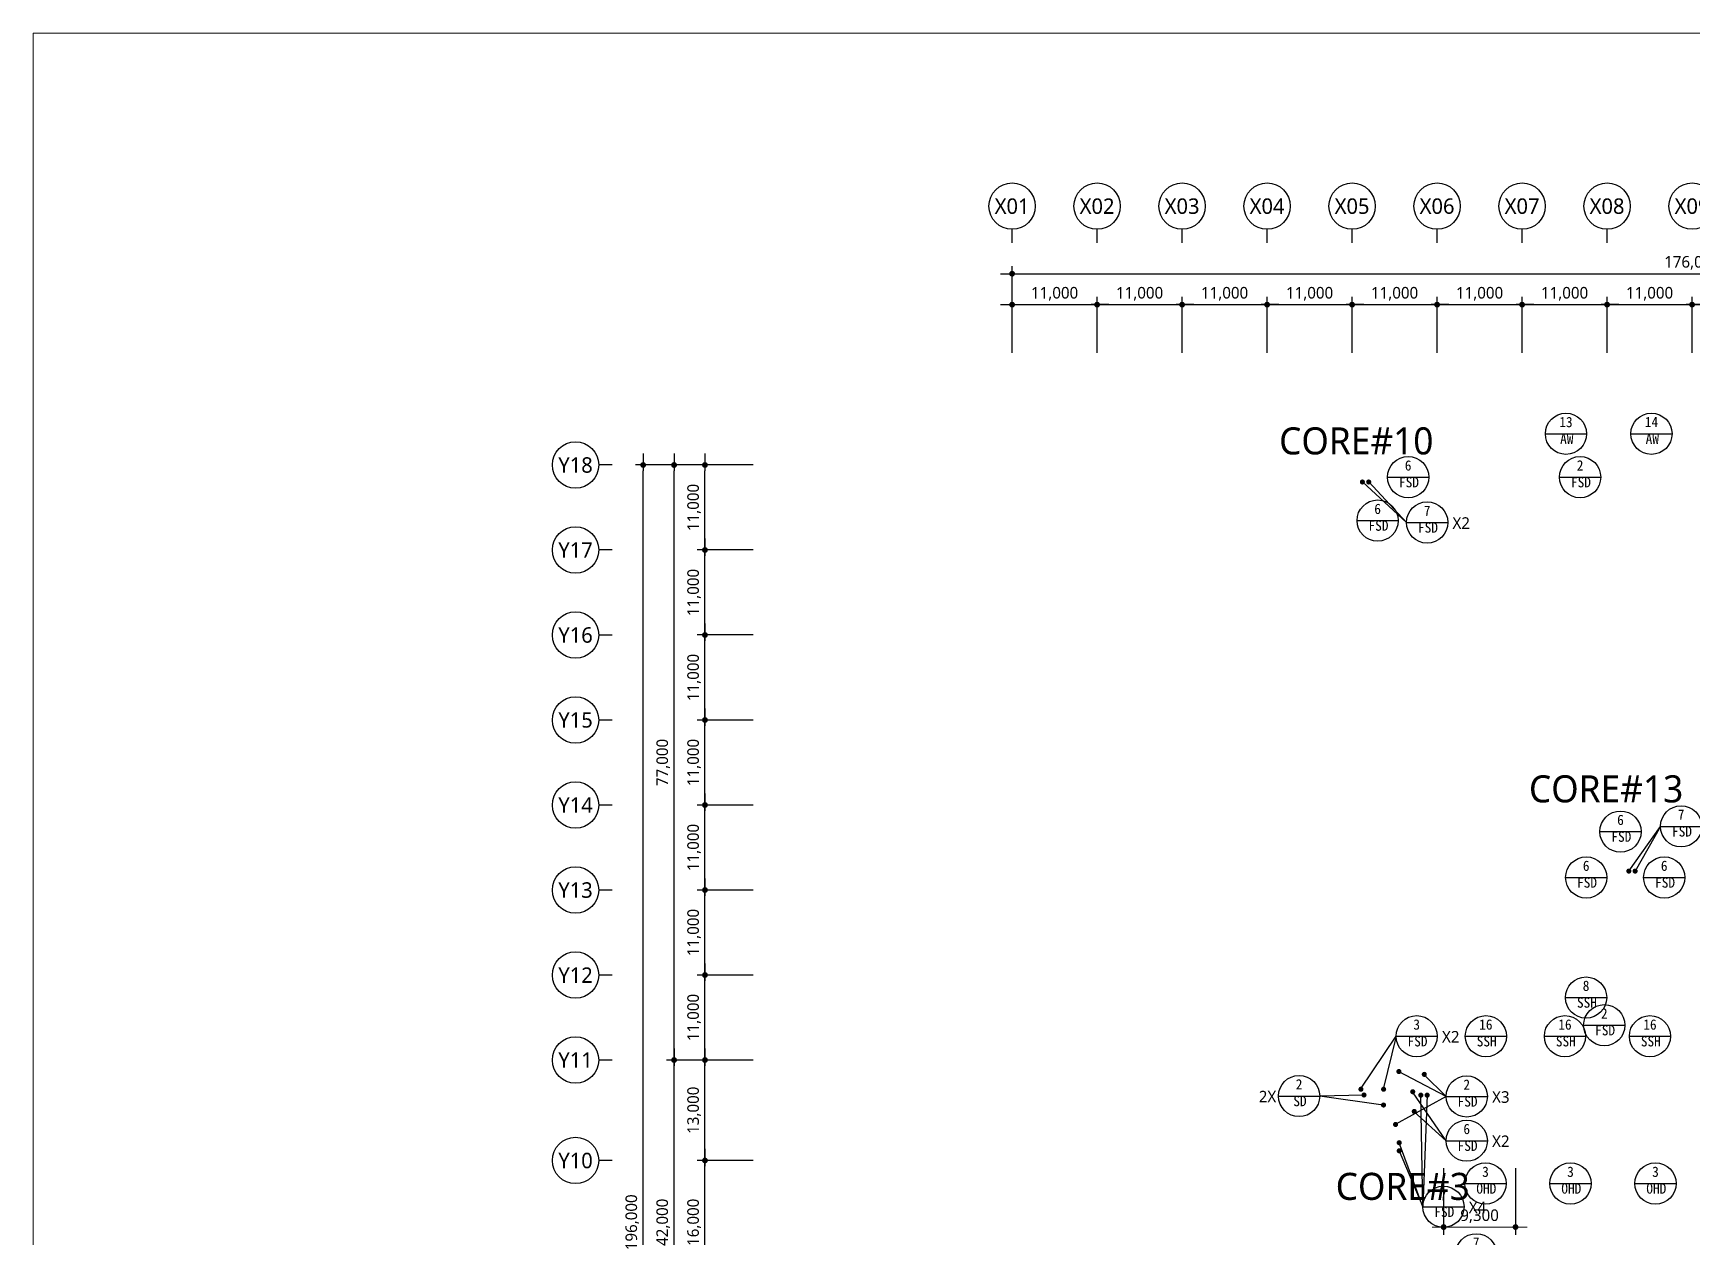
# Model space of a CAD drawing. Header units: millimetres. Extents: x 3479419 to 5579419, y 522746 to 3162891.
# Drawn here: x 4319419 to 4534080, y 2432512 to 2588271 of the extents above; entities that cross this region are included whole.
import ezdxf
from ezdxf.enums import TextEntityAlignment as Align

# ---------------------------------------------------------------- set-up
doc = ezdxf.new("R2010")
doc.units = ezdxf.units.MM
doc.layers.get('Defpoints').update_dxf_attribs({"color": 140})
for name, color, linetype, lineweight in [('A-AXIS-BUBL', 7, 'Continuous', 25), ('A-DIMS', 7, 'Continuous', 25), ('A-MKXX-SYMB', 7, 'Continuous', 25), ('A-XXXX-INSL2', 8, 'Continuous', 18), ('A-XXXX-SYMB', 7, 'Continuous', 25), ('A-XXXX-TXT2', 3, 'Continuous', 25)]:
    doc.layers.add(name, color=color, linetype=linetype, lineweight=lineweight)
doc.layers.add('A-XXXX-NPLT', color=144, linetype='Continuous', lineweight=15, plot=False)
doc.layers.add('AA-SYMB', color=1, linetype='Continuous')
doc.styles.add('HY울릉도L', font='')
doc.styles.add('돋움', font='')
doc.styles.add('돋음', font='')
doc.styles.add('맑은고딕', font='malgun.ttf')
doc.styles.get('HY울릉도L').set_extended_font_data('HYwulM')
doc.styles.get('돋움').set_extended_font_data('DotumChe')
doc.styles.get('돋음').set_extended_font_data('Dotum')
doc.dimstyles.new('CDIM', dxfattribs={"dimtxt": 3, "dimasz": 1.5, "dimexe": 2, "dimexo": 1, "dimgap": 1, "dimtad": 1, "dimdec": 0, "dimrnd": 0.5, "dimzin": 0, "dimdsep": 32, "dimlunit": 6, "dimtxsty": 'HY울릉도L', "dimblk1": '_CIDOT', "dimblk2": '_CIDOT', "dimsah": 1, "dimcen": 5.5, "dimclrd": 2, "dimclre": 2, "dimclrt": 7, "dimadec": 0, "dimazin": 0, "dimtfac": 1, "dimtdec": 0, "dimtix": 1, "dimtmove": 2, "dimatfit": 1, "dimldrblk": '_CIDOT', "dimfxl": 1, "dimtolj": 1, "dimtzin": 0, "dimlwd": -1, "dimarcsym": 0})

# ---------------------------------------------------------------- blocks, each defined once
blk = doc.blocks.new('A$C425F3A2A')
at = {"layer": 'Defpoints', "style": '맑은고딕'}
for s, p in [('CORE#10', (181217, 241440)), ('CORE#13', (213551, 196412)), ('CORE#3', (185932, 144972))]:
    blk.add_text(s, height=3500, dxfattribs=at).set_placement(p, align=Align.BOTTOM_RIGHT)
blk = doc.blocks.new('_CIDOT')
at = {"color": 0, "linetype": 'ByBlock'}
blk.add_line((2, 0), (-1, 0), dxfattribs=at)
at = {"color": 0, "linetype": 'ByBlock', "const_width": 0.5}
blk.add_lwpolyline([(-0.25, 0, 1), (0.25, 0, 1)], format="xyb", close=True, dxfattribs=at)
blk = doc.blocks.new('*D15')
at = {"layer": 'A-DIMS', "lineweight": -2, "transparency": 16777216}
for p, q in [((93193, 151121), (85943, 151121)), ((93193, 135121), (85943, 135121))]:
    blk.add_line(p, q, dxfattribs=at)
at = {"layer": 'A-DIMS', "transparency": 16777216}
blk.add_line((86943, 135871), (86943, 150371), dxfattribs=at)
at = {"layer": 'Defpoints', "color": 0, "transparency": 16777216}
for p in [(86943, 151121), (93693, 151121), (93693, 135121)]:
    blk.add_point(p, dxfattribs=at)
at = {"layer": 'A-DIMS', "transparency": 16777216, "xscale": 750, "yscale": 750, "zscale": 750}
for p, rotation in [((86943, 151121), 90), ((86943, 135121), 270)]:
    blk.add_blockref('_CIDOT', p, dxfattribs=dict(at, rotation=rotation))
at = {"layer": 'A-DIMS', "color": 3, "transparency": 16777216, "insert": (85538, 143121), "char_height": 1500, "attachment_point": 5, "rotation": 90, "style": '맑은고딕'}
blk.add_mtext('\\A1;16,000', dxfattribs=at)
blk = doc.blocks.new('*D16')
at = {"layer": 'A-DIMS', "lineweight": -2, "transparency": 16777216}
for p, q in [((93193, 164121), (85943, 164121)), ((93193, 151121), (85943, 151121))]:
    blk.add_line(p, q, dxfattribs=at)
at = {"layer": 'A-DIMS', "transparency": 16777216}
blk.add_line((86943, 151871), (86943, 163371), dxfattribs=at)
at = {"layer": 'Defpoints', "color": 0, "transparency": 16777216}
for p in [(86943, 164121), (93693, 164121), (93693, 151121)]:
    blk.add_point(p, dxfattribs=at)
at = {"layer": 'A-DIMS', "transparency": 16777216, "xscale": 750, "yscale": 750, "zscale": 750}
for p, rotation in [((86943, 164121), 90), ((86943, 151121), 270)]:
    blk.add_blockref('_CIDOT', p, dxfattribs=dict(at, rotation=rotation))
at = {"layer": 'A-DIMS', "color": 3, "transparency": 16777216, "insert": (85538, 157621), "char_height": 1500, "attachment_point": 5, "rotation": 90, "style": '맑은고딕'}
blk.add_mtext('\\A1;13,000', dxfattribs=at)
blk = doc.blocks.new('*D17')
at = {"layer": 'A-DIMS', "lineweight": -2, "transparency": 16777216}
for p, q in [((93193, 175121), (85943, 175121)), ((93193, 164121), (85943, 164121))]:
    blk.add_line(p, q, dxfattribs=at)
at = {"layer": 'A-DIMS', "transparency": 16777216}
blk.add_line((86943, 164871), (86943, 174371), dxfattribs=at)
at = {"layer": 'Defpoints', "color": 0, "transparency": 16777216}
for p in [(86943, 175121), (93693, 175121), (93693, 164121)]:
    blk.add_point(p, dxfattribs=at)
at = {"layer": 'A-DIMS', "transparency": 16777216, "xscale": 750, "yscale": 750, "zscale": 750}
for p, rotation in [((86943, 175121), 90), ((86943, 164121), 270)]:
    blk.add_blockref('_CIDOT', p, dxfattribs=dict(at, rotation=rotation))
at = {"layer": 'A-DIMS', "color": 3, "transparency": 16777216, "insert": (85538, 169621), "char_height": 1500, "attachment_point": 5, "rotation": 90, "style": '맑은고딕'}
blk.add_mtext('\\A1;11,000', dxfattribs=at)
blk = doc.blocks.new('*D18')
at = {"layer": 'A-DIMS', "lineweight": -2, "transparency": 16777216}
for p, q in [((93193, 186121), (85943, 186121)), ((93193, 175121), (85943, 175121))]:
    blk.add_line(p, q, dxfattribs=at)
at = {"layer": 'A-DIMS', "transparency": 16777216}
blk.add_line((86943, 175871), (86943, 185371), dxfattribs=at)
at = {"layer": 'Defpoints', "color": 0, "transparency": 16777216}
for p in [(86943, 186121), (93693, 186121), (93693, 175121)]:
    blk.add_point(p, dxfattribs=at)
at = {"layer": 'A-DIMS', "transparency": 16777216, "xscale": 750, "yscale": 750, "zscale": 750}
for p, rotation in [((86943, 186121), 90), ((86943, 175121), 270)]:
    blk.add_blockref('_CIDOT', p, dxfattribs=dict(at, rotation=rotation))
at = {"layer": 'A-DIMS', "color": 3, "transparency": 16777216, "insert": (85538, 180621), "char_height": 1500, "attachment_point": 5, "rotation": 90, "style": '맑은고딕'}
blk.add_mtext('\\A1;11,000', dxfattribs=at)
blk = doc.blocks.new('*D19')
at = {"layer": 'A-DIMS', "lineweight": -2, "transparency": 16777216}
for p, q in [((93193, 197121), (85943, 197121)), ((93193, 186121), (85943, 186121))]:
    blk.add_line(p, q, dxfattribs=at)
at = {"layer": 'A-DIMS', "transparency": 16777216}
blk.add_line((86943, 186871), (86943, 196371), dxfattribs=at)
at = {"layer": 'Defpoints', "color": 0, "transparency": 16777216}
for p in [(86943, 197121), (93693, 197121), (93693, 186121)]:
    blk.add_point(p, dxfattribs=at)
at = {"layer": 'A-DIMS', "transparency": 16777216, "xscale": 750, "yscale": 750, "zscale": 750}
for p, rotation in [((86943, 197121), 90), ((86943, 186121), 270)]:
    blk.add_blockref('_CIDOT', p, dxfattribs=dict(at, rotation=rotation))
at = {"layer": 'A-DIMS', "color": 3, "transparency": 16777216, "insert": (85538, 191621), "char_height": 1500, "attachment_point": 5, "rotation": 90, "style": '맑은고딕'}
blk.add_mtext('\\A1;11,000', dxfattribs=at)
blk = doc.blocks.new('*D20')
at = {"layer": 'A-DIMS', "lineweight": -2, "transparency": 16777216}
for p, q in [((93193, 208121), (85943, 208121)), ((93193, 197121), (85943, 197121))]:
    blk.add_line(p, q, dxfattribs=at)
at = {"layer": 'A-DIMS', "transparency": 16777216}
blk.add_line((86943, 197871), (86943, 207371), dxfattribs=at)
at = {"layer": 'Defpoints', "color": 0, "transparency": 16777216}
for p in [(86943, 208121), (93693, 208121), (93693, 197121)]:
    blk.add_point(p, dxfattribs=at)
at = {"layer": 'A-DIMS', "transparency": 16777216, "xscale": 750, "yscale": 750, "zscale": 750}
for p, rotation in [((86943, 208121), 90), ((86943, 197121), 270)]:
    blk.add_blockref('_CIDOT', p, dxfattribs=dict(at, rotation=rotation))
at = {"layer": 'A-DIMS', "color": 3, "transparency": 16777216, "insert": (85538, 202621), "char_height": 1500, "attachment_point": 5, "rotation": 90, "style": '맑은고딕'}
blk.add_mtext('\\A1;11,000', dxfattribs=at)
blk = doc.blocks.new('*D21')
at = {"layer": 'A-DIMS', "lineweight": -2, "transparency": 16777216}
for p, q in [((93193, 219121), (85943, 219121)), ((93193, 208121), (85943, 208121))]:
    blk.add_line(p, q, dxfattribs=at)
at = {"layer": 'A-DIMS', "transparency": 16777216}
blk.add_line((86943, 208871), (86943, 218371), dxfattribs=at)
at = {"layer": 'Defpoints', "color": 0, "transparency": 16777216}
for p in [(86943, 219121), (93693, 219121), (93693, 208121)]:
    blk.add_point(p, dxfattribs=at)
at = {"layer": 'A-DIMS', "transparency": 16777216, "xscale": 750, "yscale": 750, "zscale": 750}
for p, rotation in [((86943, 219121), 90), ((86943, 208121), 270)]:
    blk.add_blockref('_CIDOT', p, dxfattribs=dict(at, rotation=rotation))
at = {"layer": 'A-DIMS', "color": 3, "transparency": 16777216, "insert": (85538, 213621), "char_height": 1500, "attachment_point": 5, "rotation": 90, "style": '맑은고딕'}
blk.add_mtext('\\A1;11,000', dxfattribs=at)
blk = doc.blocks.new('*D22')
at = {"layer": 'A-DIMS', "lineweight": -2, "transparency": 16777216}
for p, q in [((93193, 230121), (85943, 230121)), ((93193, 219121), (85943, 219121))]:
    blk.add_line(p, q, dxfattribs=at)
at = {"layer": 'A-DIMS', "transparency": 16777216}
blk.add_line((86943, 219871), (86943, 229371), dxfattribs=at)
at = {"layer": 'Defpoints', "color": 0, "transparency": 16777216}
for p in [(86943, 230121), (93693, 230121), (93693, 219121)]:
    blk.add_point(p, dxfattribs=at)
at = {"layer": 'A-DIMS', "transparency": 16777216, "xscale": 750, "yscale": 750, "zscale": 750}
for p, rotation in [((86943, 230121), 90), ((86943, 219121), 270)]:
    blk.add_blockref('_CIDOT', p, dxfattribs=dict(at, rotation=rotation))
at = {"layer": 'A-DIMS', "color": 3, "transparency": 16777216, "insert": (85538, 224621), "char_height": 1500, "attachment_point": 5, "rotation": 90, "style": '맑은고딕'}
blk.add_mtext('\\A1;11,000', dxfattribs=at)
blk = doc.blocks.new('*D23')
at = {"layer": 'A-DIMS', "lineweight": -2, "transparency": 16777216}
for p, q in [((93193, 241121), (85943, 241121)), ((93193, 230121), (85943, 230121))]:
    blk.add_line(p, q, dxfattribs=at)
at = {"layer": 'A-DIMS', "transparency": 16777216}
blk.add_line((86943, 230871), (86943, 240371), dxfattribs=at)
at = {"layer": 'Defpoints', "color": 0, "transparency": 16777216}
for p in [(86943, 241121), (93693, 241121), (93693, 230121)]:
    blk.add_point(p, dxfattribs=at)
at = {"layer": 'A-DIMS', "transparency": 16777216, "xscale": 750, "yscale": 750, "zscale": 750}
for p, rotation in [((86943, 241121), 90), ((86943, 230121), 270)]:
    blk.add_blockref('_CIDOT', p, dxfattribs=dict(at, rotation=rotation))
at = {"layer": 'A-DIMS', "color": 3, "transparency": 16777216, "insert": (85538, 235621), "char_height": 1500, "attachment_point": 5, "rotation": 90, "style": '맑은고딕'}
blk.add_mtext('\\A1;11,000', dxfattribs=at)
blk = doc.blocks.new('*D25')
at = {"layer": 'A-DIMS', "lineweight": -2, "transparency": 16777216}
for p, q in [((93193, 241121), (77943, 241121)), ((93193, 45121), (77943, 45121))]:
    blk.add_line(p, q, dxfattribs=at)
at = {"layer": 'A-DIMS', "transparency": 16777216}
blk.add_line((78943, 45871), (78943, 240371), dxfattribs=at)
at = {"layer": 'Defpoints', "color": 0, "transparency": 16777216}
for p in [(78943, 241121), (93693, 241121), (93693, 45121)]:
    blk.add_point(p, dxfattribs=at)
at = {"layer": 'A-DIMS', "transparency": 16777216, "xscale": 750, "yscale": 750, "zscale": 750}
for p, rotation in [((78943, 241121), 90), ((78943, 45121), 270)]:
    blk.add_blockref('_CIDOT', p, dxfattribs=dict(at, rotation=rotation))
at = {"layer": 'A-DIMS', "color": 3, "transparency": 16777216, "insert": (77538, 143121), "char_height": 1500, "attachment_point": 5, "rotation": 90, "style": '맑은고딕'}
blk.add_mtext('\\A1;196,000', dxfattribs=at)
blk = doc.blocks.new('*D27')
at = {"layer": 'A-DIMS', "lineweight": -2, "transparency": 16777216}
for p, q in [((93193, 164121), (81943, 164121)), ((93193, 122121), (81943, 122121))]:
    blk.add_line(p, q, dxfattribs=at)
at = {"layer": 'A-DIMS', "transparency": 16777216}
blk.add_line((82943, 122871), (82943, 163371), dxfattribs=at)
at = {"layer": 'Defpoints', "color": 0, "transparency": 16777216}
for p in [(82943, 164121), (93693, 164121), (93693, 122121)]:
    blk.add_point(p, dxfattribs=at)
at = {"layer": 'A-DIMS', "transparency": 16777216, "xscale": 750, "yscale": 750, "zscale": 750}
for p, rotation in [((82943, 164121), 90), ((82943, 122121), 270)]:
    blk.add_blockref('_CIDOT', p, dxfattribs=dict(at, rotation=rotation))
at = {"layer": 'A-DIMS', "color": 3, "transparency": 16777216, "insert": (81542, 143121), "char_height": 1500, "attachment_point": 5, "rotation": 90, "style": '맑은고딕'}
blk.add_mtext('\\A1;42,000', dxfattribs=at)
blk = doc.blocks.new('*D28')
at = {"layer": 'A-DIMS', "lineweight": -2, "transparency": 16777216}
for p, q in [((93193, 241121), (81943, 241121)), ((93193, 164121), (81943, 164121))]:
    blk.add_line(p, q, dxfattribs=at)
at = {"layer": 'A-DIMS', "transparency": 16777216}
blk.add_line((82943, 164871), (82943, 240371), dxfattribs=at)
at = {"layer": 'Defpoints', "color": 0, "transparency": 16777216}
for p in [(82943, 241121), (93693, 241121), (93693, 164121)]:
    blk.add_point(p, dxfattribs=at)
at = {"layer": 'A-DIMS', "transparency": 16777216, "xscale": 750, "yscale": 750, "zscale": 750}
for p, rotation in [((82943, 241121), 90), ((82943, 164121), 270)]:
    blk.add_blockref('_CIDOT', p, dxfattribs=dict(at, rotation=rotation))
at = {"layer": 'A-DIMS', "color": 3, "transparency": 16777216, "insert": (81542, 202621), "char_height": 1500, "attachment_point": 5, "rotation": 90, "style": '맑은고딕'}
blk.add_mtext('\\A1;77,000', dxfattribs=at)
blk = doc.blocks.new('*D29')
at = {"layer": 'A-DIMS', "lineweight": -2, "transparency": 16777216}
for p, q in [((148693, 255621), (148693, 262871)), ((159693, 255621), (159693, 262871))]:
    blk.add_line(p, q, dxfattribs=at)
at = {"layer": 'A-DIMS', "transparency": 16777216}
blk.add_line((149443, 261871), (158943, 261871), dxfattribs=at)
at = {"layer": 'Defpoints', "color": 0, "transparency": 16777216}
for p in [(159693, 261871), (148693, 255121), (159693, 255121)]:
    blk.add_point(p, dxfattribs=at)
at = {"layer": 'A-DIMS', "transparency": 16777216, "xscale": 750, "yscale": 750, "zscale": 750, "rotation": 180}
blk.add_blockref('_CIDOT', (148693, 261871), dxfattribs=at)
at = {"layer": 'A-DIMS', "transparency": 16777216, "xscale": 750, "yscale": 750, "zscale": 750}
blk.add_blockref('_CIDOT', (159693, 261871), dxfattribs=at)
at = {"layer": 'A-DIMS', "color": 3, "transparency": 16777216, "insert": (154193, 263275), "char_height": 1500, "attachment_point": 5, "style": '맑은고딕'}
blk.add_mtext('\\A1;11,000', dxfattribs=at)
blk = doc.blocks.new('*D30')
at = {"layer": 'A-DIMS', "lineweight": -2, "transparency": 16777216}
for p, q in [((159693, 255621), (159693, 262871)), ((170693, 255621), (170693, 262871))]:
    blk.add_line(p, q, dxfattribs=at)
at = {"layer": 'A-DIMS', "transparency": 16777216}
blk.add_line((160443, 261871), (169943, 261871), dxfattribs=at)
at = {"layer": 'Defpoints', "color": 0, "transparency": 16777216}
for p in [(170693, 261871), (159693, 255121), (170693, 255121)]:
    blk.add_point(p, dxfattribs=at)
at = {"layer": 'A-DIMS', "transparency": 16777216, "xscale": 750, "yscale": 750, "zscale": 750, "rotation": 180}
blk.add_blockref('_CIDOT', (159693, 261871), dxfattribs=at)
at = {"layer": 'A-DIMS', "transparency": 16777216, "xscale": 750, "yscale": 750, "zscale": 750}
blk.add_blockref('_CIDOT', (170693, 261871), dxfattribs=at)
at = {"layer": 'A-DIMS', "color": 3, "transparency": 16777216, "insert": (165193, 263275), "char_height": 1500, "attachment_point": 5, "style": '맑은고딕'}
blk.add_mtext('\\A1;11,000', dxfattribs=at)
blk = doc.blocks.new('*D31')
at = {"layer": 'A-DIMS', "lineweight": -2, "transparency": 16777216}
for p, q in [((170693, 255621), (170693, 262871)), ((181693, 255621), (181693, 262871))]:
    blk.add_line(p, q, dxfattribs=at)
at = {"layer": 'A-DIMS', "transparency": 16777216}
blk.add_line((171443, 261871), (180943, 261871), dxfattribs=at)
at = {"layer": 'Defpoints', "color": 0, "transparency": 16777216}
for p in [(181693, 261871), (170693, 255121), (181693, 255121)]:
    blk.add_point(p, dxfattribs=at)
at = {"layer": 'A-DIMS', "transparency": 16777216, "xscale": 750, "yscale": 750, "zscale": 750, "rotation": 180}
blk.add_blockref('_CIDOT', (170693, 261871), dxfattribs=at)
at = {"layer": 'A-DIMS', "transparency": 16777216, "xscale": 750, "yscale": 750, "zscale": 750}
blk.add_blockref('_CIDOT', (181693, 261871), dxfattribs=at)
at = {"layer": 'A-DIMS', "color": 3, "transparency": 16777216, "insert": (176193, 263275), "char_height": 1500, "attachment_point": 5, "style": '맑은고딕'}
blk.add_mtext('\\A1;11,000', dxfattribs=at)
blk = doc.blocks.new('*D32')
at = {"layer": 'A-DIMS', "lineweight": -2, "transparency": 16777216}
for p, q in [((181693, 255621), (181693, 262871)), ((192693, 255621), (192693, 262871))]:
    blk.add_line(p, q, dxfattribs=at)
at = {"layer": 'A-DIMS', "transparency": 16777216}
blk.add_line((182443, 261871), (191943, 261871), dxfattribs=at)
at = {"layer": 'Defpoints', "color": 0, "transparency": 16777216}
for p in [(192693, 261871), (181693, 255121), (192693, 255121)]:
    blk.add_point(p, dxfattribs=at)
at = {"layer": 'A-DIMS', "transparency": 16777216, "xscale": 750, "yscale": 750, "zscale": 750, "rotation": 180}
blk.add_blockref('_CIDOT', (181693, 261871), dxfattribs=at)
at = {"layer": 'A-DIMS', "transparency": 16777216, "xscale": 750, "yscale": 750, "zscale": 750}
blk.add_blockref('_CIDOT', (192693, 261871), dxfattribs=at)
at = {"layer": 'A-DIMS', "color": 3, "transparency": 16777216, "insert": (187193, 263275), "char_height": 1500, "attachment_point": 5, "style": '맑은고딕'}
blk.add_mtext('\\A1;11,000', dxfattribs=at)
blk = doc.blocks.new('*D33')
at = {"layer": 'A-DIMS', "lineweight": -2, "transparency": 16777216}
for p, q in [((192693, 255621), (192693, 262871)), ((203693, 255621), (203693, 262871))]:
    blk.add_line(p, q, dxfattribs=at)
at = {"layer": 'A-DIMS', "transparency": 16777216}
blk.add_line((193443, 261871), (202943, 261871), dxfattribs=at)
at = {"layer": 'Defpoints', "color": 0, "transparency": 16777216}
for p in [(203693, 261871), (192693, 255121), (203693, 255121)]:
    blk.add_point(p, dxfattribs=at)
at = {"layer": 'A-DIMS', "transparency": 16777216, "xscale": 750, "yscale": 750, "zscale": 750, "rotation": 180}
blk.add_blockref('_CIDOT', (192693, 261871), dxfattribs=at)
at = {"layer": 'A-DIMS', "transparency": 16777216, "xscale": 750, "yscale": 750, "zscale": 750}
blk.add_blockref('_CIDOT', (203693, 261871), dxfattribs=at)
at = {"layer": 'A-DIMS', "color": 3, "transparency": 16777216, "insert": (198193, 263275), "char_height": 1500, "attachment_point": 5, "style": '맑은고딕'}
blk.add_mtext('\\A1;11,000', dxfattribs=at)
blk = doc.blocks.new('*D34')
at = {"layer": 'A-DIMS', "lineweight": -2, "transparency": 16777216}
for p, q in [((203693, 255621), (203693, 262871)), ((214693, 255621), (214693, 262871))]:
    blk.add_line(p, q, dxfattribs=at)
at = {"layer": 'A-DIMS', "transparency": 16777216}
blk.add_line((204443, 261871), (213943, 261871), dxfattribs=at)
at = {"layer": 'Defpoints', "color": 0, "transparency": 16777216}
for p in [(214693, 261871), (203693, 255121), (214693, 255121)]:
    blk.add_point(p, dxfattribs=at)
at = {"layer": 'A-DIMS', "transparency": 16777216, "xscale": 750, "yscale": 750, "zscale": 750, "rotation": 180}
blk.add_blockref('_CIDOT', (203693, 261871), dxfattribs=at)
at = {"layer": 'A-DIMS', "transparency": 16777216, "xscale": 750, "yscale": 750, "zscale": 750}
blk.add_blockref('_CIDOT', (214693, 261871), dxfattribs=at)
at = {"layer": 'A-DIMS', "color": 3, "transparency": 16777216, "insert": (209193, 263275), "char_height": 1500, "attachment_point": 5, "style": '맑은고딕'}
blk.add_mtext('\\A1;11,000', dxfattribs=at)
blk = doc.blocks.new('*D35')
at = {"layer": 'A-DIMS', "lineweight": -2, "transparency": 16777216}
for p, q in [((214693, 255621), (214693, 262871)), ((225693, 255621), (225693, 262871))]:
    blk.add_line(p, q, dxfattribs=at)
at = {"layer": 'A-DIMS', "transparency": 16777216}
blk.add_line((215443, 261871), (224943, 261871), dxfattribs=at)
at = {"layer": 'Defpoints', "color": 0, "transparency": 16777216}
for p in [(225693, 261871), (214693, 255121), (225693, 255121)]:
    blk.add_point(p, dxfattribs=at)
at = {"layer": 'A-DIMS', "transparency": 16777216, "xscale": 750, "yscale": 750, "zscale": 750, "rotation": 180}
blk.add_blockref('_CIDOT', (214693, 261871), dxfattribs=at)
at = {"layer": 'A-DIMS', "transparency": 16777216, "xscale": 750, "yscale": 750, "zscale": 750}
blk.add_blockref('_CIDOT', (225693, 261871), dxfattribs=at)
at = {"layer": 'A-DIMS', "color": 3, "transparency": 16777216, "insert": (220193, 263275), "char_height": 1500, "attachment_point": 5, "style": '맑은고딕'}
blk.add_mtext('\\A1;11,000', dxfattribs=at)
blk = doc.blocks.new('*D42')
at = {"layer": 'A-DIMS', "lineweight": -2, "transparency": 16777216}
for p, q in [((126693, 255621), (126693, 266871)), ((302693, 255621), (302693, 266871))]:
    blk.add_line(p, q, dxfattribs=at)
at = {"layer": 'A-DIMS', "transparency": 16777216}
blk.add_line((127443, 265871), (301943, 265871), dxfattribs=at)
at = {"layer": 'Defpoints', "color": 0, "transparency": 16777216}
for p in [(302693, 265871), (126693, 255121), (302693, 255121)]:
    blk.add_point(p, dxfattribs=at)
at = {"layer": 'A-DIMS', "transparency": 16777216, "xscale": 750, "yscale": 750, "zscale": 750, "rotation": 180}
blk.add_blockref('_CIDOT', (126693, 265871), dxfattribs=at)
at = {"layer": 'A-DIMS', "transparency": 16777216, "xscale": 750, "yscale": 750, "zscale": 750}
blk.add_blockref('_CIDOT', (302693, 265871), dxfattribs=at)
at = {"layer": 'A-DIMS', "color": 3, "transparency": 16777216, "insert": (214693, 267275), "char_height": 1500, "attachment_point": 5, "style": '맑은고딕'}
blk.add_mtext('\\A1;176,000', dxfattribs=at)
blk = doc.blocks.new('*D44')
at = {"layer": 'A-DIMS', "lineweight": -2, "transparency": 16777216}
for p, q in [((126693, 255621), (126693, 262871)), ((137693, 255621), (137693, 262871))]:
    blk.add_line(p, q, dxfattribs=at)
at = {"layer": 'A-DIMS', "transparency": 16777216}
blk.add_line((127443, 261871), (136943, 261871), dxfattribs=at)
at = {"layer": 'Defpoints', "color": 0, "transparency": 16777216}
for p in [(137693, 261871), (126693, 255121), (137693, 255121)]:
    blk.add_point(p, dxfattribs=at)
at = {"layer": 'A-DIMS', "transparency": 16777216, "xscale": 750, "yscale": 750, "zscale": 750, "rotation": 180}
blk.add_blockref('_CIDOT', (126693, 261871), dxfattribs=at)
at = {"layer": 'A-DIMS', "transparency": 16777216, "xscale": 750, "yscale": 750, "zscale": 750}
blk.add_blockref('_CIDOT', (137693, 261871), dxfattribs=at)
at = {"layer": 'A-DIMS', "color": 3, "transparency": 16777216, "insert": (132193, 263275), "char_height": 1500, "attachment_point": 5, "style": '맑은고딕'}
blk.add_mtext('\\A1;11,000', dxfattribs=at)
blk = doc.blocks.new('*D45')
at = {"layer": 'A-DIMS', "lineweight": -2, "transparency": 16777216}
for p, q in [((137693, 255621), (137693, 262871)), ((148693, 255621), (148693, 262871))]:
    blk.add_line(p, q, dxfattribs=at)
at = {"layer": 'A-DIMS', "transparency": 16777216}
blk.add_line((138443, 261871), (147943, 261871), dxfattribs=at)
at = {"layer": 'Defpoints', "color": 0, "transparency": 16777216}
for p in [(148693, 261871), (137693, 255121), (148693, 255121)]:
    blk.add_point(p, dxfattribs=at)
at = {"layer": 'A-DIMS', "transparency": 16777216, "xscale": 750, "yscale": 750, "zscale": 750, "rotation": 180}
blk.add_blockref('_CIDOT', (137693, 261871), dxfattribs=at)
at = {"layer": 'A-DIMS', "transparency": 16777216, "xscale": 750, "yscale": 750, "zscale": 750}
blk.add_blockref('_CIDOT', (148693, 261871), dxfattribs=at)
at = {"layer": 'A-DIMS', "color": 3, "transparency": 16777216, "insert": (143193, 263275), "char_height": 1500, "attachment_point": 5, "style": '맑은고딕'}
blk.add_mtext('\\A1;11,000', dxfattribs=at)
blk = doc.blocks.new('WINSYMBOL-flat-1')
at = {"layer": 'AA-SYMB', "color": 3}
blk.add_line((-1440, 0), (1440, 0), dxfattribs=at)
blk.add_circle((0, 0), 1440, dxfattribs=at)
at = {"layer": 'AA-SYMB', "style": '돋음'}
blk.add_attdef('0', text='', height=720, dxfattribs=at).set_placement((0, 246), align=Align.CENTER)
at = {"layer": 'AA-SYMB', "style": '돋음', "width": 0.95}
blk.add_attdef('FSD', text='', height=720, dxfattribs=at).set_placement((59, -927), align=Align.CENTER)
blk = doc.blocks.new('*D72')
at = {"layer": 'A-XXXX-NPLT', "lineweight": -2, "transparency": 16777216}
for p, q in [((4501962, 2441391), (4501962, 2432775)), ((4511262, 2441391), (4511262, 2432775))]:
    blk.add_line(p, q, dxfattribs=at)
at = {"layer": 'A-XXXX-NPLT', "transparency": 16777216}
blk.add_line((4510512, 2433775), (4502712, 2433775), dxfattribs=at)
at = {"layer": 'Defpoints', "color": 0, "transparency": 16777216}
for p in [(4501962, 2441891), (4511262, 2441891), (4501962, 2433775)]:
    blk.add_point(p, dxfattribs=at)
at = {"layer": 'A-XXXX-NPLT', "transparency": 16777216, "xscale": 750, "yscale": 750, "zscale": 750, "rotation": 180}
blk.add_blockref('_CIDOT', (4501962, 2433775), dxfattribs=at)
at = {"layer": 'A-XXXX-NPLT', "transparency": 16777216, "xscale": 750, "yscale": 750, "zscale": 750}
blk.add_blockref('_CIDOT', (4511262, 2433775), dxfattribs=at)
at = {"layer": 'A-XXXX-NPLT', "color": 3, "transparency": 16777216, "insert": (4506612, 2435176), "char_height": 1500, "attachment_point": 5, "style": '맑은고딕'}
blk.add_mtext('\\A1;9,300', dxfattribs=at)
blk = doc.blocks.new('fsd7')
at = {"layer": 'A-MKXX-SYMB'}
h = blk.add_hatch(color=256, dxfattribs=at)
edge = h.paths.add_edge_path()
edge.add_arc((172028, 238921), 333, -180, 180)
h = blk.add_hatch(color=256, dxfattribs=at)
edge = h.paths.add_edge_path()
edge.add_arc((172843, 238921), 333, -180, 180)
h = blk.add_hatch(color=256, dxfattribs=at)
edge = h.paths.add_edge_path()
edge.add_arc((206508, 188571), 333, -180, 180)
h = blk.add_hatch(color=256, dxfattribs=at)
edge = h.paths.add_edge_path()
edge.add_arc((207323, 188571), 333, -180, 180)
h = blk.add_hatch(color=256, dxfattribs=at)
edge = h.paths.add_edge_path()
edge.add_arc((179593, 159571), 333, 0, 360)
h = blk.add_hatch(color=256, dxfattribs=at)
edge = h.paths.add_edge_path()
edge.add_arc((180408, 159571), 333, 0, 360)
h = blk.add_hatch(color=256, dxfattribs=at)
edge = h.paths.add_edge_path()
edge.add_arc((176793, 153421), 333, 0, 360)
h = blk.add_hatch(color=256, dxfattribs=at)
edge = h.paths.add_edge_path()
edge.add_arc((176793, 152371), 333, 0, 360)
at = {"layer": 'A-XXXX-SYMB'}
for points in [[(172028, 238921), (177740, 233681), (172843, 238921)], [(206508, 188571), (210611, 194355), (207323, 188571)], [(180408, 159571), (179851, 145126), (179593, 159571)], [(176793, 152371), (179851, 145126), (176793, 153421)]]:
    blk.add_lwpolyline(points, dxfattribs=at)
ref = blk.add_blockref('WINSYMBOL-flat-1', (180407, 233681), dxfattribs=dict(xscale=1.851851851790402, yscale=1.851851851790402, zscale=1.851851851790402))
ref.add_attrib('0', '7', dxfattribs={"layer": 'AA-SYMB', "color": 3, "height": 1333, "style": '돋움'}).set_placement((180407, 234136), align=Align.BOTTOM_CENTER)
ref.add_attrib('FSD', 'FSD', dxfattribs={"layer": 'AA-SYMB', "color": 3, "height": 1333.3, "style": '돋움'}).set_placement((180515, 231964), align=Align.BOTTOM_CENTER)
ref = blk.add_blockref('WINSYMBOL-flat-1', (213278, 194355), dxfattribs=dict(xscale=1.851851851790402, yscale=1.851851851790402, zscale=1.851851851790402))
ref.add_attrib('0', '7', dxfattribs={"layer": 'AA-SYMB', "color": 3, "height": 1333, "style": '돋움'}).set_placement((213278, 194811), align=Align.BOTTOM_CENTER)
ref.add_attrib('FSD', 'FSD', dxfattribs={"layer": 'AA-SYMB', "color": 3, "height": 1333.3, "style": '돋움'}).set_placement((213386, 192639), align=Align.BOTTOM_CENTER)
ref = blk.add_blockref('WINSYMBOL-flat-1', (182518, 145126), dxfattribs=dict(xscale=1.851851851790402, yscale=1.851851851790402, zscale=1.851851851790402))
ref.add_attrib('0', '7', dxfattribs={"layer": 'AA-SYMB', "color": 3, "height": 1333, "style": '돋움'}).set_placement((182518, 145582), align=Align.BOTTOM_CENTER)
ref.add_attrib('FSD', 'FSD', dxfattribs={"layer": 'AA-SYMB', "color": 3, "height": 1333.3, "style": '돋움'}).set_placement((182627, 143409), align=Align.BOTTOM_CENTER)
ref = blk.add_blockref('WINSYMBOL-flat-1', (186753, 138980), dxfattribs=dict(xscale=1.851851851790402, yscale=1.851851851790402, zscale=1.851851851790402))
ref.add_attrib('0', '7', dxfattribs={"layer": 'AA-SYMB', "color": 3, "height": 1333, "style": '돋움'}).set_placement((186753, 139435), align=Align.BOTTOM_CENTER)
ref.add_attrib('FSD', 'FSD', dxfattribs={"layer": 'AA-SYMB', "color": 3, "height": 1333.3, "style": '돋움'}).set_placement((186861, 137263), align=Align.BOTTOM_CENTER)
at = {"layer": 'A-XXXX-TXT2', "style": '맑은고딕'}
for s, p in [('X2', (184818, 232858)), ('X4', (186929, 144303))]:
    blk.add_text(s, height=1500, dxfattribs=at).set_placement(p, align=Align.CENTER)
blk = doc.blocks.new('DIM(210222)')
for p, q in [((126693, 269870.6), (126693, 271620.6)), ((137693, 269870.6), (137693, 271620.6)), ((148693, 269870.6), (148693, 271620.6)), ((159693, 269870.6), (159693, 271620.6)), ((170693, 269870.6), (170693, 271620.6)), ((181693, 269870.6), (181693, 271620.6)), ((192693, 269870.6), (192693, 271620.6)), ((203693, 269870.6), (203693, 271620.6)), ((74943, 241120.6), (73193, 241120.6)), ((74943, 230120.6), (73193, 230120.6)), ((74943, 219120.6), (73193, 219120.6)), ((74943, 208120.6), (73193, 208120.6)), ((74943, 197120.6), (73193, 197120.6)), ((74943, 186120.6), (73193, 186120.6)), ((74943, 175120.6), (73193, 175120.6)), ((74943, 164120.6), (73193, 164120.6)), ((74943, 151120.6), (73193, 151120.6))]:
    blk.add_line(p, q)
at = {"layer": 'A-AXIS-BUBL', "ltscale": 0.2}
for centre in [(126693, 274620.6), (137693, 274620.6), (148693, 274620.6), (159693, 274620.6), (170693, 274620.6), (181693, 274620.6), (192693, 274620.6), (203693, 274620.6), (214693, 274620.6), (70193, 241120.6), (70193, 230120.6), (70193, 219120.6), (70193, 208120.6), (70193, 197120.6), (70193, 186120.6), (70193, 175120.6), (70193, 164120.6), (70193, 151120.6)]:
    blk.add_circle(centre, 3000, dxfattribs=at)
at = {"layer": 'A-XXXX-TXT2', "ltscale": 0.2, "style": '맑은고딕'}
for s, p in [('X01', (126693, 274620.6)), ('X02', (137693, 274620.6)), ('X03', (148693, 274620.6)), ('X04', (159693, 274620.6)), ('X05', (170693, 274620.6)), ('X06', (181693, 274620.6)), ('X07', (192693, 274620.6)), ('X08', (203693, 274620.6)), ('X09', (214693, 274620.6)), ('Y18', (70193, 241120.6)), ('Y17', (70193, 230120.6)), ('Y16', (70193, 219120.6)), ('Y15', (70193, 208120.6)), ('Y14', (70193, 197120.6)), ('Y13', (70193, 186120.6)), ('Y12', (70193, 175120.6)), ('Y11', (70193, 164120.6)), ('Y10', (70193, 151120.6))]:
    blk.add_text(s, height=2000, dxfattribs=at).set_placement(p, align=Align.MIDDLE)
at = {"layer": 'A-DIMS'}
for p1, p2, distance, picture, middle in [((126693, 255120.6), (302693, 255120.6), 10750, '*D42', (214693, 267275.5)), ((126693, 255120.6), (137693, 255120.6), 6750, '*D44', (132193, 263275.5)), ((137693, 255120.6), (148693, 255120.6), 6750, '*D45', (143193, 263275.5)), ((148693, 255120.6), (159693, 255120.6), 6750, '*D29', (154193, 263275.5)), ((159693, 255120.6), (170693, 255120.6), 6750, '*D30', (165193, 263275.5)), ((170693, 255120.6), (181693, 255120.6), 6750, '*D31', (176193, 263275.5)), ((181693, 255120.6), (192693, 255120.6), 6750, '*D32', (187193, 263275.5)), ((192693, 255120.6), (203693, 255120.6), 6750, '*D33', (198193, 263275.5)), ((203693, 255120.6), (214693, 255120.6), 6750, '*D34', (209193, 263275.5)), ((214693, 255120.6), (225693, 255120.6), 6750, '*D35', (220193, 263275.5)), ((93693, 45120.6), (93693, 241120.6), 14750, '*D25', (77538.1, 143120.6)), ((93693, 164120.6), (93693, 241120.6), 10750, '*D28', (81542.2, 202620.6)), ((93693, 230120.6), (93693, 241120.6), 6750, '*D23', (85538.1, 235620.6)), ((93693, 219120.6), (93693, 230120.6), 6750, '*D22', (85538.1, 224620.6)), ((93693, 208120.6), (93693, 219120.6), 6750, '*D21', (85538.1, 213620.6)), ((93693, 197120.6), (93693, 208120.6), 6750, '*D20', (85538.1, 202620.6)), ((93693, 186120.6), (93693, 197120.6), 6750, '*D19', (85538.1, 191620.6)), ((93693, 175120.6), (93693, 186120.6), 6750, '*D18', (85538.1, 180620.6)), ((93693, 164120.6), (93693, 175120.6), 6750, '*D17', (85538.1, 169620.6)), ((93693, 122120.6), (93693, 164120.6), 10750, '*D27', (81542.2, 143120.6)), ((93693, 151120.6), (93693, 164120.6), 6750, '*D16', (85538.1, 157620.6)), ((93693, 135120.6), (93693, 151120.6), 6750, '*D15', (85538.1, 143120.6))]:
    dim = blk.add_aligned_dim(p1=p1, p2=p2, distance=distance, dimstyle='CDIM', override={"dimscale": 500, "dimtxsty": '맑은고딕', "dimclrd": 256, "dimclre": 256, "dimclrt": 3}, dxfattribs=at)
    dim.commit()
    dim.dimension.update_dxf_attribs({"geometry": picture, "text_midpoint": middle})

msp = doc.modelspace()

# ---------------------------------------------------------------- hatches: boundary and pattern name
at = {"layer": 'A-MKXX-SYMB'}
h = msp.add_hatch(color=256, dxfattribs=at)
edge = h.paths.add_edge_path()
edge.add_arc((4496173.3, 2453898.5), 333.3, 0, 360)
h = msp.add_hatch(color=256, dxfattribs=at)
edge = h.paths.add_edge_path()
edge.add_arc((4499453.4, 2453533.5), 333.3, 0, 360)
h = msp.add_hatch(color=256, dxfattribs=at)
edge = h.paths.add_edge_path()
edge.add_arc((4491255.8, 2451609.5), 333.3, 0, 360)
h = msp.add_hatch(color=256, dxfattribs=at)
edge = h.paths.add_edge_path()
edge.add_arc((4494191.1, 2451609.5), 333.3, 0, 360)
h = msp.add_hatch(color=256, dxfattribs=at)
edge = h.paths.add_edge_path()
edge.add_arc((4497958.3, 2451283.5), 333.3, 0, 360)
h = msp.add_hatch(color=256, dxfattribs=at)
edge = h.paths.add_edge_path()
edge.add_arc((4491650.9, 2450864.1), 333.3, 0, 360)
h = msp.add_hatch(color=256, dxfattribs=at)
edge = h.paths.add_edge_path()
edge.add_arc((4494182.2, 2449566.5), 333.3, 0, 360)
h = msp.add_hatch(color=256, dxfattribs=at)
edge = h.paths.add_edge_path()
edge.add_arc((4495738.4, 2447048.5), 333.3, 0, 360)
h = msp.add_hatch(color=256, dxfattribs=at)
edge = h.paths.add_edge_path()
edge.add_arc((4498160.1, 2448734.9), 333.3, 0, 360)

# ---------------------------------------------------------------- linework, layer by layer
at = {"layer": 'A-XXXX-INSL2'}
msp.add_lwpolyline([(4739418.8, 2588270.6), (4319418.8, 2588270.6), (4319418.8, 2291270.6), (4739418.8, 2291270.6)], close=True, dxfattribs=at)
at = {"layer": 'A-XXXX-SYMB'}
for p, q in [((4502281.6, 2450680.2), (4496129.3, 2453888.8)), ((4502281.6, 2450680.2), (4499409.3, 2453523.8)), ((4491606.9, 2450854.4), (4485921.3, 2450729.7)), ((4494138.2, 2449556.8), (4485921.3, 2450729.7)), ((4502281.6, 2450680.2), (4495694.3, 2447038.8)), ((4502281.6, 2444948), (4497914.3, 2451273.8)), ((4502281.6, 2444948), (4498116.1, 2448725.2))]:
    msp.add_line(p, q, dxfattribs=at)
msp.add_lwpolyline([(4491211.8, 2451599.8), (4495802.5, 2458468.7), (4494147.1, 2451599.8)], dxfattribs=at)

# ---------------------------------------------------------------- block references
for name in ['DIM(210222)', 'fsd7']:
    msp.add_blockref(name, (4319418.8, 2291270.6))
ref = msp.add_blockref('WINSYMBOL-flat-1', (4517790.3, 2536430.7), dxfattribs=dict(xscale=1.851851851790402, yscale=1.851851851790402, zscale=1.851851851790402))
ref.add_attrib('0', '13', dxfattribs={"layer": 'AA-SYMB', "color": 3, "height": 1333.33, "style": '돋움'}).set_placement((4517790.3, 2536886.3), align=Align.BOTTOM_CENTER)
ref.add_attrib('FSD', 'AW', dxfattribs={"layer": 'AA-SYMB', "color": 3, "height": 1333.33, "style": '돋움'}).set_placement((4517898.7, 2534713.9), align=Align.BOTTOM_CENTER)
ref = msp.add_blockref('WINSYMBOL-flat-1', (4528855.2, 2536430.7), dxfattribs=dict(xscale=1.851851851790402, yscale=1.851851851790402, zscale=1.851851851790402))
ref.add_attrib('0', '14', dxfattribs={"layer": 'AA-SYMB', "color": 3, "height": 1333.33, "style": '돋움'}).set_placement((4528855.2, 2536886.3), align=Align.BOTTOM_CENTER)
ref.add_attrib('FSD', 'AW', dxfattribs={"layer": 'AA-SYMB', "color": 3, "height": 1333.33, "style": '돋움'}).set_placement((4528963.6, 2534713.9), align=Align.BOTTOM_CENTER)
ref = msp.add_blockref('WINSYMBOL-flat-1', (4497367.4, 2530814.5), dxfattribs=dict(xscale=1.851851851790402, yscale=1.851851851790402, zscale=1.851851851790402))
ref.add_attrib('0', '6', dxfattribs={"layer": 'AA-SYMB', "color": 3, "height": 1333.3, "style": '돋움'}).set_placement((4497367.4, 2531270.1), align=Align.BOTTOM_CENTER)
ref.add_attrib('FSD', 'FSD', dxfattribs={"layer": 'AA-SYMB', "color": 3, "height": 1333.33, "style": '돋움'}).set_placement((4497475.9, 2529097.7), align=Align.BOTTOM_CENTER)
ref = msp.add_blockref('WINSYMBOL-flat-1', (4519620.1, 2530814.5), dxfattribs=dict(xscale=1.851851851790402, yscale=1.851851851790402, zscale=1.851851851790402))
ref.add_attrib('0', '2', dxfattribs={"layer": 'AA-SYMB', "color": 3, "height": 1333.3, "style": '돋움'}).set_placement((4519620.1, 2531270.1), align=Align.BOTTOM_CENTER)
ref.add_attrib('FSD', 'FSD', dxfattribs={"layer": 'AA-SYMB', "color": 3, "height": 1333.33, "style": '돋움'}).set_placement((4519728.5, 2529097.7), align=Align.BOTTOM_CENTER)
ref = msp.add_blockref('WINSYMBOL-flat-1', (4493418.1, 2525197.1), dxfattribs=dict(xscale=1.851851851790402, yscale=1.851851851790402, zscale=1.851851851790402))
ref.add_attrib('0', '6', dxfattribs={"layer": 'AA-SYMB', "color": 3, "height": 1333.3, "style": '돋움'}).set_placement((4493418.1, 2525652.7), align=Align.BOTTOM_CENTER)
ref.add_attrib('FSD', 'FSD', dxfattribs={"layer": 'AA-SYMB', "color": 3, "height": 1333.33, "style": '돋움'}).set_placement((4493526.5, 2523480.3), align=Align.BOTTOM_CENTER)
ref = msp.add_blockref('WINSYMBOL-flat-1', (4524850.4, 2484946.1), dxfattribs=dict(xscale=1.851851851790402, yscale=1.851851851790402, zscale=1.851851851790402))
ref.add_attrib('0', '6', dxfattribs={"layer": 'AA-SYMB', "color": 3, "height": 1333.3, "style": '돋움'}).set_placement((4524850.4, 2485401.7), align=Align.BOTTOM_CENTER)
ref.add_attrib('FSD', 'FSD', dxfattribs={"layer": 'AA-SYMB', "color": 3, "height": 1333.33, "style": '돋움'}).set_placement((4524958.9, 2483229.3), align=Align.BOTTOM_CENTER)
ref = msp.add_blockref('WINSYMBOL-flat-1', (4520410.2, 2479009.3), dxfattribs=dict(xscale=1.851851851790402, yscale=1.851851851790402, zscale=1.851851851790402))
ref.add_attrib('0', '6', dxfattribs={"layer": 'AA-SYMB', "color": 3, "height": 1333.3, "style": '돋움'}).set_placement((4520410.2, 2479464.9), align=Align.BOTTOM_CENTER)
ref.add_attrib('FSD', 'FSD', dxfattribs={"layer": 'AA-SYMB', "color": 3, "height": 1333.33, "style": '돋움'}).set_placement((4520518.7, 2477292.5), align=Align.BOTTOM_CENTER)
ref = msp.add_blockref('WINSYMBOL-flat-1', (4530506.9, 2479009.3), dxfattribs=dict(xscale=1.851851851790402, yscale=1.851851851790402, zscale=1.851851851790402))
ref.add_attrib('0', '6', dxfattribs={"layer": 'AA-SYMB', "color": 3, "height": 1333.3, "style": '돋움'}).set_placement((4530506.9, 2479464.9), align=Align.BOTTOM_CENTER)
ref.add_attrib('FSD', 'FSD', dxfattribs={"layer": 'AA-SYMB', "color": 3, "height": 1333.33, "style": '돋움'}).set_placement((4530615.4, 2477292.5), align=Align.BOTTOM_CENTER)
ref = msp.add_blockref('WINSYMBOL-flat-1', (4520392.5, 2463477.7), dxfattribs=dict(xscale=1.851851851790402, yscale=1.851851851790402, zscale=1.851851851790402))
ref.add_attrib('0', '8', dxfattribs={"layer": 'AA-SYMB', "color": 3, "height": 1333.3, "style": '돋움'}).set_placement((4520392.5, 2463933.3), align=Align.BOTTOM_CENTER)
ref.add_attrib('FSD', 'SSH', dxfattribs={"layer": 'AA-SYMB', "color": 3, "height": 1333.33, "style": '돋움'}).set_placement((4520500.9, 2461760.9), align=Align.BOTTOM_CENTER)
ref = msp.add_blockref('WINSYMBOL-flat-1', (4522747.4, 2459896.4), dxfattribs=dict(xscale=1.851851851790402, yscale=1.851851851790402, zscale=1.851851851790402))
ref.add_attrib('0', '2', dxfattribs={"layer": 'AA-SYMB', "color": 3, "height": 1333.3, "style": '돋움'}).set_placement((4522747.4, 2460352), align=Align.BOTTOM_CENTER)
ref.add_attrib('FSD', 'FSD', dxfattribs={"layer": 'AA-SYMB', "color": 3, "height": 1333.33, "style": '돋움'}).set_placement((4522855.8, 2458179.6), align=Align.BOTTOM_CENTER)
ref = msp.add_blockref('WINSYMBOL-flat-1', (4498469.2, 2458468.7), dxfattribs=dict(xscale=1.851851851790402, yscale=1.851851851790402, zscale=1.851851851790402))
ref.add_attrib('0', '3', dxfattribs={"layer": 'AA-SYMB', "color": 3, "height": 1333.3, "style": '돋움'}).set_placement((4498469.2, 2458924.3), align=Align.BOTTOM_CENTER)
ref.add_attrib('FSD', 'FSD', dxfattribs={"layer": 'AA-SYMB', "color": 3, "height": 1333.33, "style": '돋움'}).set_placement((4498577.6, 2456751.9), align=Align.BOTTOM_CENTER)
ref = msp.add_blockref('WINSYMBOL-flat-1', (4507425.9, 2458468.7), dxfattribs=dict(xscale=1.851851851790402, yscale=1.851851851790402, zscale=1.851851851790402))
ref.add_attrib('0', '16', dxfattribs={"layer": 'AA-SYMB', "color": 3, "height": 1333.33, "style": '돋움'}).set_placement((4507425.9, 2458924.3), align=Align.BOTTOM_CENTER)
ref.add_attrib('FSD', 'SSH', dxfattribs={"layer": 'AA-SYMB', "color": 3, "height": 1333.33, "style": '돋움'}).set_placement((4507534.3, 2456751.9), align=Align.BOTTOM_CENTER)
ref = msp.add_blockref('WINSYMBOL-flat-1', (4517661.7, 2458468.7), dxfattribs=dict(xscale=1.851851851790402, yscale=1.851851851790402, zscale=1.851851851790402))
ref.add_attrib('0', '16', dxfattribs={"layer": 'AA-SYMB', "color": 3, "height": 1333.33, "style": '돋움'}).set_placement((4517661.7, 2458924.3), align=Align.BOTTOM_CENTER)
ref.add_attrib('FSD', 'SSH', dxfattribs={"layer": 'AA-SYMB', "color": 3, "height": 1333.33, "style": '돋움'}).set_placement((4517770.2, 2456751.9), align=Align.BOTTOM_CENTER)
ref = msp.add_blockref('WINSYMBOL-flat-1', (4528661.7, 2458468.7), dxfattribs=dict(xscale=1.851851851790402, yscale=1.851851851790402, zscale=1.851851851790402))
ref.add_attrib('0', '16', dxfattribs={"layer": 'AA-SYMB', "color": 3, "height": 1333.33, "style": '돋움'}).set_placement((4528661.7, 2458924.3), align=Align.BOTTOM_CENTER)
ref.add_attrib('FSD', 'SSH', dxfattribs={"layer": 'AA-SYMB', "color": 3, "height": 1333.33, "style": '돋움'}).set_placement((4528770.2, 2456751.9), align=Align.BOTTOM_CENTER)
ref = msp.add_blockref('WINSYMBOL-flat-1', (4483254.6, 2450729.7), dxfattribs=dict(xscale=1.851851851790402, yscale=1.851851851790402, zscale=1.851851851790402))
ref.add_attrib('0', '2', dxfattribs={"layer": 'AA-SYMB', "color": 3, "height": 1333.3, "style": '돋움'}).set_placement((4483254.6, 2451185.3), align=Align.BOTTOM_CENTER)
ref.add_attrib('FSD', 'SD', dxfattribs={"layer": 'AA-SYMB', "color": 3, "height": 1333.33, "style": '돋움'}).set_placement((4483363, 2449012.9), align=Align.BOTTOM_CENTER)
ref = msp.add_blockref('WINSYMBOL-flat-1', (4504948.3, 2450680.2), dxfattribs=dict(xscale=1.851851851790402, yscale=1.851851851790402, zscale=1.851851851790402))
ref.add_attrib('0', '2', dxfattribs={"layer": 'AA-SYMB', "color": 3, "height": 1333.3, "style": '돋움'}).set_placement((4504948.3, 2451135.8), align=Align.BOTTOM_CENTER)
ref.add_attrib('FSD', 'FSD', dxfattribs={"layer": 'AA-SYMB', "color": 3, "height": 1333.33, "style": '돋움'}).set_placement((4505056.7, 2448963.4), align=Align.BOTTOM_CENTER)
ref = msp.add_blockref('WINSYMBOL-flat-1', (4504948.3, 2444948), dxfattribs=dict(xscale=1.851851851790402, yscale=1.851851851790402, zscale=1.851851851790402))
ref.add_attrib('0', '6', dxfattribs={"layer": 'AA-SYMB', "color": 3, "height": 1333.3, "style": '돋움'}).set_placement((4504948.3, 2445403.6), align=Align.BOTTOM_CENTER)
ref.add_attrib('FSD', 'FSD', dxfattribs={"layer": 'AA-SYMB', "color": 3, "height": 1333.33, "style": '돋움'}).set_placement((4505056.7, 2443231.2), align=Align.BOTTOM_CENTER)
ref = msp.add_blockref('WINSYMBOL-flat-1', (4507376, 2439413.8), dxfattribs=dict(xscale=1.851851851790402, yscale=1.851851851790402, zscale=1.851851851790402))
ref.add_attrib('0', '3', dxfattribs={"layer": 'AA-SYMB', "color": 3, "height": 1333.3, "style": '돋움'}).set_placement((4507376, 2439869.4), align=Align.BOTTOM_CENTER)
ref.add_attrib('FSD', 'OHD', dxfattribs={"layer": 'AA-SYMB', "color": 3, "height": 1333.33, "style": '돋움'}).set_placement((4507484.4, 2437697), align=Align.BOTTOM_CENTER)
ref = msp.add_blockref('WINSYMBOL-flat-1', (4518376, 2439413.8), dxfattribs=dict(xscale=1.851851851790402, yscale=1.851851851790402, zscale=1.851851851790402))
ref.add_attrib('0', '3', dxfattribs={"layer": 'AA-SYMB', "color": 3, "height": 1333.3, "style": '돋움'}).set_placement((4518376, 2439869.4), align=Align.BOTTOM_CENTER)
ref.add_attrib('FSD', 'OHD', dxfattribs={"layer": 'AA-SYMB', "color": 3, "height": 1333.33, "style": '돋움'}).set_placement((4518484.4, 2437697), align=Align.BOTTOM_CENTER)
ref = msp.add_blockref('WINSYMBOL-flat-1', (4529376, 2439413.8), dxfattribs=dict(xscale=1.851851851790402, yscale=1.851851851790402, zscale=1.851851851790402))
ref.add_attrib('0', '3', dxfattribs={"layer": 'AA-SYMB', "color": 3, "height": 1333.3, "style": '돋움'}).set_placement((4529376, 2439869.4), align=Align.BOTTOM_CENTER)
ref.add_attrib('FSD', 'OHD', dxfattribs={"layer": 'AA-SYMB', "color": 3, "height": 1333.33, "style": '돋움'}).set_placement((4529484.4, 2437697), align=Align.BOTTOM_CENTER)
msp.add_blockref('A$C425F3A2A', (4319418.8, 2291270.6), dxfattribs=at)

# ---------------------------------------------------------------- texts
at = {"layer": 'A-XXXX-TXT2', "style": '맑은고딕'}
for s, p in [('X2', (4502880.4, 2457645.9)), ('2X', (4479166.1, 2449906.9)), ('X3', (4509359.5, 2449857.4)), ('X2', (4509359.5, 2444125.2))]:
    msp.add_text(s, height=1500, dxfattribs=at).set_placement(p, align=Align.CENTER)

# ---------------------------------------------------------------- dimensions: what is measured, and where the dimension line sits
at = {"layer": 'A-XXXX-NPLT'}
dim = msp.add_aligned_dim(p1=(4511261.8, 2441891.2), p2=(4501961.8, 2441891.2), distance=8116.5, dimstyle='CDIM', override={"dimscale": 500, "dimtxsty": '맑은고딕', "dimclrd": 256, "dimclre": 256, "dimclrt": 3}, dxfattribs=at)
dim.commit()
dim.dimension.update_dxf_attribs({"geometry": '*D72', "text_midpoint": (4506611.8, 2435175.6)})

doc.saveas('drawing.dxf')
